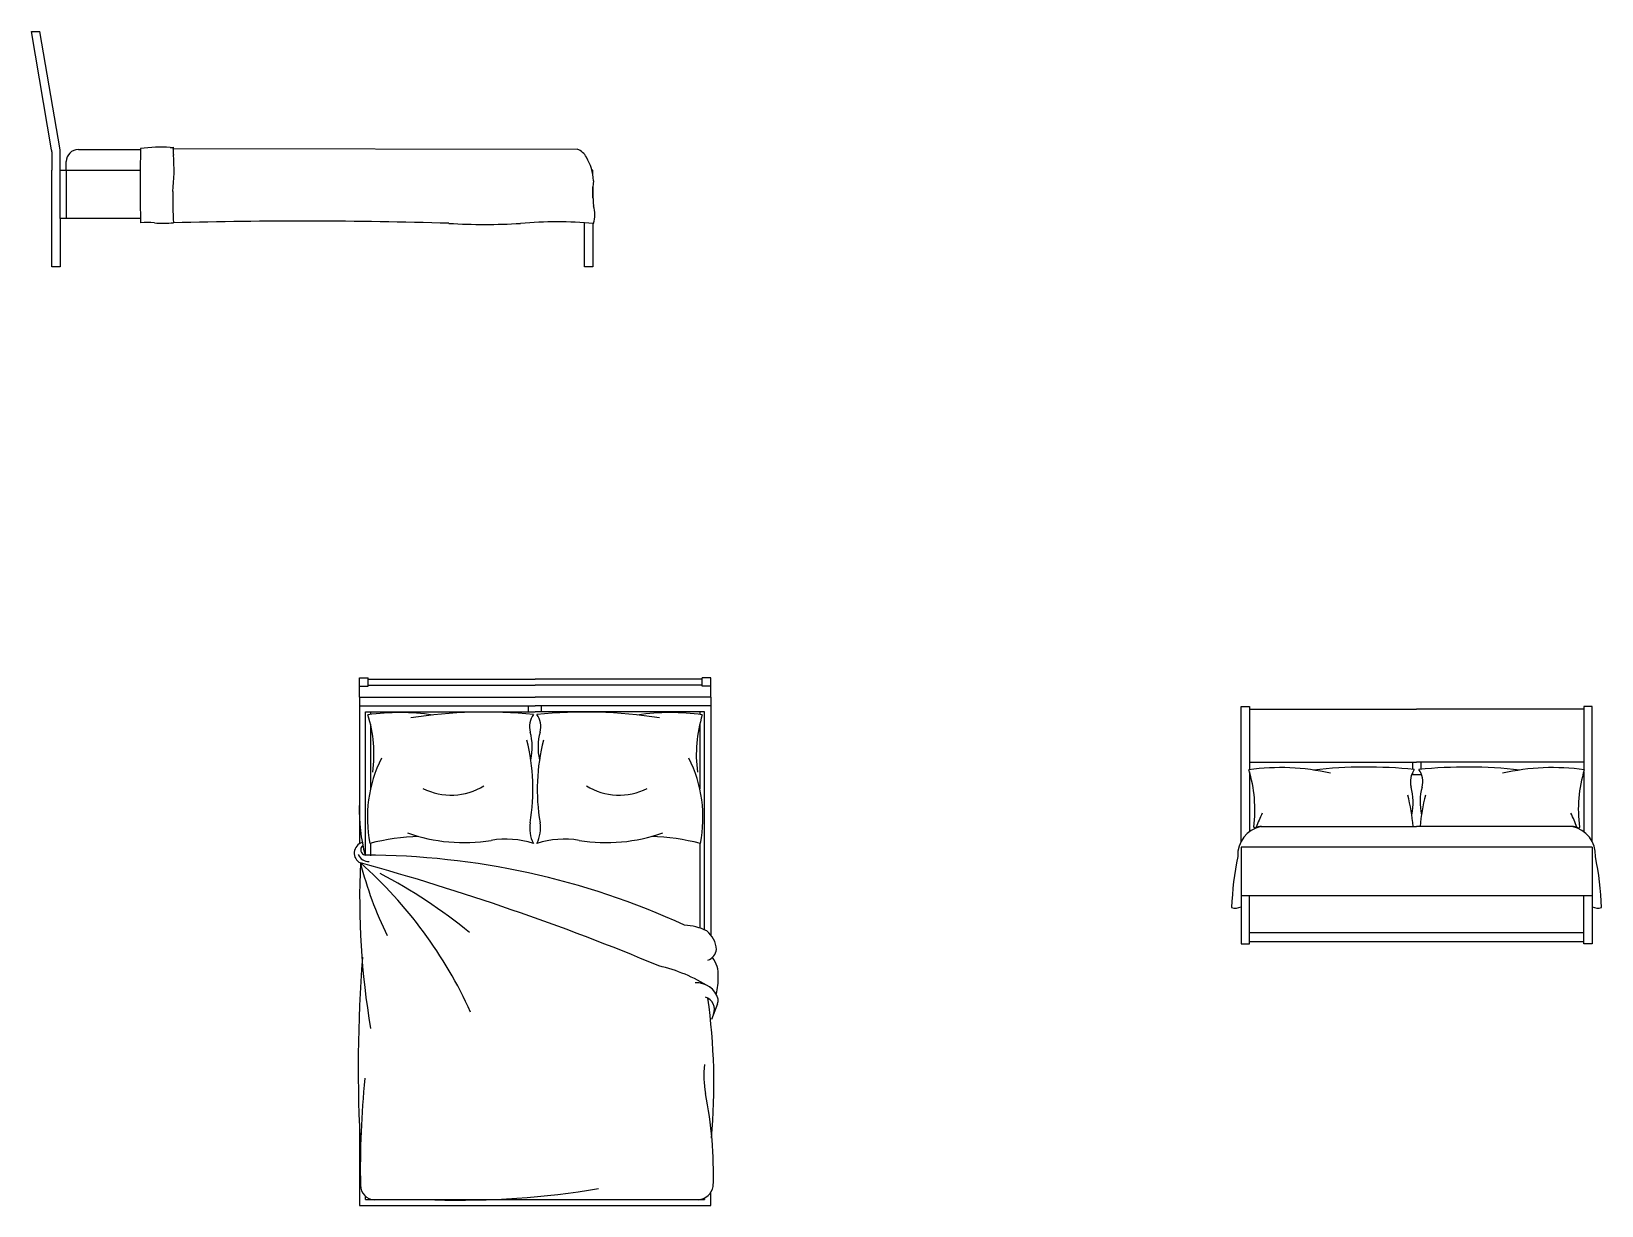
# Model space of a CAD drawing. Header units: millimetres. Extents: x 933 to 3262, y 580 to 1336.
# Drawn here: x 933 to 1582, y 580 to 1066 of the extents above; entities that cross this region are included whole.
import ezdxf

# ---------------------------------------------------------------- set-up
doc = ezdxf.new("R2010")
doc.units = ezdxf.units.MM
doc.layers.add('A-FURN', color=8, linetype='Continuous')

msp = doc.modelspace()

# ---------------------------------------------------------------- linework, layer by layer
at = {"layer": 'A-FURN'}
for p, q in [((941.47, 1016.66), (933.13, 1065.53)), ((933.13, 1065.53), (936.63, 1065.53)), ((944.97, 1016.66), (936.63, 1065.53)), ((941.54, 1015.82), (941.54, 1008.24)), ((945.04, 1008.24), (945.04, 1015.82)), ((947.54, 1008.24), (947.54, 1011.74)), ((952.54, 1016.74), (978.23, 1016.74)), ((991.85, 1017.18), (1158.56, 1016.88)), ((941.54, 968.24), (941.54, 1008.24)), ((945.04, 1008.24), (947.54, 1008.24)), ((945.04, 988.24), (945.04, 1008.24)), ((947.54, 1008.24), (947.54, 988.24)), ((947.54, 1008.24), (978.04, 1008.24)), ((947.04, 988.24), (945.04, 988.24)), ((945.04, 988.24), (945.04, 968.24)), ((947.54, 988.24), (947.04, 988.24)), ((978.19, 988.24), (947.54, 988.24)), ((945.04, 968.24), (941.54, 968.24)), ((1068.66, 790.48), (1068.66, 798.48)), ((1068.66, 798.48), (1072.16, 798.48)), ((1072.16, 794.98), (1072.16, 798.48)), ((1072.16, 797.98), (1141.16, 797.98)), ((1210.16, 797.98), (1141.16, 797.98)), ((1213.66, 798.48), (1210.16, 798.48)), ((1210.16, 794.98), (1210.16, 798.48)), ((1213.66, 790.48), (1213.66, 798.48)), ((1068.66, 794.98), (1072.16, 794.98)), ((1072.16, 795.48), (1141.16, 795.48)), ((1210.16, 795.48), (1141.16, 795.48)), ((1213.66, 794.98), (1210.16, 794.98)), ((1068.66, 790.48), (1068.66, 729.96)), ((1068.66, 790.48), (1141.16, 790.48)), ((1068.66, 786.98), (1141.16, 786.98)), ((1138.46, 784.48), (1138.46, 786.98)), ((1213.66, 790.48), (1141.16, 790.48)), ((1213.66, 786.98), (1141.16, 786.98)), ((1143.86, 784.48), (1143.86, 786.98)), ((1213.66, 790.48), (1213.66, 692.36)), ((1432.69, 786.59), (1436.19, 786.59)), ((1432.69, 730.77), (1432.69, 786.59)), ((1436.19, 786.59), (1436.19, 760.53)), ((1436.19, 785.59), (1505.19, 785.59)), ((1574.19, 785.59), (1505.19, 785.59)), ((1577.69, 786.59), (1574.19, 786.59)), ((1574.19, 786.59), (1574.19, 760.53)), ((1577.69, 730.77), (1577.69, 786.59)), ((1071.16, 725.21), (1071.16, 784.48)), ((1071.16, 784.48), (1141.16, 784.48)), ((1073.16, 784.48), (1073.16, 783.35)), ((1073.16, 779.36), (1073.16, 752.61)), ((1211.16, 784.48), (1141.16, 784.48)), ((1209.16, 784.48), (1209.16, 783.35)), ((1209.16, 779.36), (1209.16, 752.61)), ((1211.16, 694.36), (1211.16, 784.48)), ((1436.19, 763.59), (1505.19, 763.59)), ((1436.19, 759.6), (1436.19, 734.91)), ((1503.44, 763.59), (1503.44, 760.7)), ((1503.44, 759.27), (1503.44, 758.59)), ((1574.19, 763.59), (1505.19, 763.59)), ((1506.94, 763.59), (1506.94, 760.7)), ((1506.94, 759.27), (1506.94, 758.59)), ((1574.19, 759.6), (1574.19, 734.91)), ((1436.19, 758.59), (1436.47, 758.59)), ((1503.15, 758.59), (1507.22, 758.59)), ((1573.9, 758.59), (1574.19, 758.59)), ((1437.92, 736.82), (1438.34, 736.2)), ((1440.88, 737.09), (1505.19, 737.09)), ((1569.49, 737.09), (1505.19, 737.09)), ((1572.45, 736.82), (1572.03, 736.2)), ((1073.16, 730.14), (1073.16, 724.97)), ((1209.16, 730.14), (1209.16, 695.1)), ((1432.69, 728.59), (1432.69, 708.59)), ((1577.69, 728.59), (1432.69, 728.59)), ((1577.69, 728.59), (1577.69, 708.59)), ((1432.69, 708.59), (1577.69, 708.59)), ((1432.69, 708.59), (1432.69, 688.59)), ((1436.19, 688.59), (1436.19, 708.59)), ((1574.19, 688.59), (1574.19, 708.59)), ((1577.69, 708.59), (1577.69, 688.59)), ((1432.69, 688.59), (1436.19, 688.59)), ((1574.19, 693.09), (1436.19, 693.09)), ((1436.19, 689.59), (1574.19, 689.59)), ((1577.69, 688.59), (1574.19, 688.59)), ((1216.45, 663.87), (1214.06, 657.39)), ((1068.66, 611.12), (1068.66, 580.46)), ((1071.16, 582.96), (1071.16, 584.25)), ((1213.66, 580.46), (1213.66, 585.81)), ((1068.66, 580.46), (1213.66, 580.46)), ((1071.16, 582.96), (1211.16, 582.96)), ((1073.16, 583.12), (1073.16, 582.96)), ((1211.16, 583.5), (1211.16, 582.96))]:
    msp.add_line(p, q, dxfattribs=at)
for points in [[(1165.04, 1005.87), (1165.04, 1008.24), (1164.57, 1008.24)], [(1165.04, 996.58), (1165.04, 1001.37)], [(1165.04, 986.23), (1165.04, 968.24), (1161.54, 968.24), (1161.54, 986.49)]]:
    msp.add_lwpolyline(points, dxfattribs=at)
for centre, radius, start, end in [((936.54, 1015.82), 5, 0, 9.6824), ((940.04, 1015.82), 5, 0, 9.6824), ((952.54, 1011.74), 5, 90, 180), ((1452.49, 1001.8), 474.5, 178.14683, 181.85317), ((986.71, 954.89), 62.82, 86.59411, 97.74698), ((990.94, 1020.25), 2.69, 259.4196, 288.87894), ((911.58, 1008.59), 80.47, 353.44806, 4.19606), ((999.25, 1016.15), 7.6, 174.01977, 193.04806), ((990.85, 1017.46), 0.989, 328.11211, 14.099), ((1156.13, 1010.37), 6.95, 26.95186, 69.56003), ((1145.34, 1003.17), 19.89, 1.92341, 31.34695), ((1132.26, 996.29), 140.77, 178.73226, 184.00827), ((1217.04, 998.97), 52.05, 174.63418, 186.13357), ((1154.2, 989.82), 11.65, 341.97336, 17.9661), ((980.95, 953.4), 33.16, 84.82055, 94.67108), ((987.67, 1053.2), 66.88, 266.79978, 273.56694), ((1045.01, -992.5), 1979.67, 88.24733, 91.53933), ((1120.52, 1225.89), 240.12, 266.42946, 273.49587), ((1150.16, 805.41), 181.44, 85.21967, 94.74377), ((1085.14, 690.77), 93.35, 81.56214, 98.01463), ((1019.15, 766.81), 55.45, 352.46108, 17.19907), ((1120.73, 585.63), 198.69, 84.30946, 98.94135), ((1147.41, 778.35), 8.58, 144.37876, 195.19877), ((1161.59, 585.63), 198.69, 81.05865, 95.69054), ((1134.92, 778.35), 8.58, 344.80123, 35.62124), ((1197.19, 690.77), 93.35, 81.98537, 98.43786), ((1263.17, 766.81), 55.45, 162.80093, 187.53892), ((1057.84, 752.44), 82.44, 350.37112, 14.25995), ((1116.22, 769.87), 23.74, 347.31196, 15.19877), ((1224.48, 752.44), 82.44, 165.74005, 189.62888), ((1166.1, 769.87), 23.74, 164.80123, 192.68804), ((1126.43, 740.77), 54.56, 153.33187, 191.28912), ((1155.9, 740.77), 54.56, 348.71088, 26.66813), ((1448.93, 668.05), 93.35, 77.15173, 98.01463), ((1382.95, 744.1), 55.45, 352.46108, 17.19907), ((1484.53, 562.92), 198.69, 84.30946, 96.32712), ((1511.2, 755.63), 8.58, 144.37876, 195.19877), ((1525.84, 562.92), 198.69, 83.67288, 95.69054), ((1499.17, 755.63), 8.58, 344.80123, 35.62124), ((1561.44, 668.05), 93.35, 81.98537, 102.84827), ((1627.43, 744.1), 55.45, 162.80093, 187.53892), ((1106.43, 776.18), 26.14, 243.70245, 301.27025), ((1175.89, 776.18), 26.14, 238.72975, 296.29755), ((1480.02, 747.16), 23.74, 347.31196, 15.19877), ((1530.36, 747.16), 23.74, 164.80123, 192.68804), ((1144.11, 744.19), 75.59, 178.78024, 194.52183), ((1421.64, 729.72), 82.44, 5.12793, 14.25995), ((1588.73, 729.72), 82.44, 165.74005, 174.87207), ((1490.22, 718.05), 54.56, 153.33187, 159.97857), ((1520.15, 718.05), 54.56, 20.02143, 26.66813), ((1096.18, 637.47), 95.5, 91.79615, 104.10085), ((1111.69, 800.59), 70.16, 250.6572, 279.25007), ((1152.73, 736.34), 13.8, 170.37112, 206.96494), ((1129.6, 736.34), 13.8, 333.03506, 9.62888), ((1170.63, 800.59), 70.16, 260.74993, 289.3428), ((1186.14, 637.47), 95.5, 75.89915, 88.20385), ((1443.58, 725.12), 12.27, 102.70166, 182.23015), ((1441.19, 732.09), 5, 90, 124.6293), ((1569.19, 732.09), 5, 55.3707, 90), ((1566.8, 725.12), 12.27, 357.76985, 77.29834), ((1070.99, 726.09), 4.52, 106.30048, 243.93818), ((1071.41, 727.46), 2.28, 129.39578, 258.1256), ((1129.08, 694.39), 37.46, 72.35976, 99.39259), ((1153.24, 694.39), 37.46, 80.60741, 107.64024), ((1072.31, 727.17), 4.52, 202.60519, 274.49888), ((1395.85, 707.73), 327.16, 177.49407, 189.50941), ((947.07, 584.43), 183.86, 24.38327, 48.45325), ((793.84, -275.22), 1034.52, 67.34673, 74.57423), ((1216.11, 759.22), 151.73, 194.18939, 206.30958), ((1070.48, 407.99), 317.24, 65.34046, 89.91813), ((1559.3, 698.54), 130.61, 168.47242, 177.78382), ((1451.07, 698.54), 130.61, 2.21618, 11.52758), ((969.56, 514.51), 229.88, 51.03759, 62.08563), ((1430.32, 708.84), 5.47, 253.6165, 295.56965), ((1580.05, 708.84), 5.47, 244.43035, 286.3835), ((1201.26, 670.73), 25.62, 65.03386, 86.464), ((1205.06, 685.41), 11.06, 4.6849, 50.59841), ((1676.27, 637.39), 608.18, 175.6972, 183.22298), ((1210.62, 687.02), 5.5, 290.20518, 352.66126), ((1205.05, 675.77), 11.77, 356.60169, 37.7302), ((1176.62, 612.36), 68.93, 58.01123, 76.86513), ((1193.02, 674.31), 23.79, 344.2384, 1.84941), ((1207.88, 663.22), 9.27, 15.90198, 93.83976), ((1210.66, 666.65), 4.85, 50.12146, 59.2976), ((1209.75, 661.47), 5.46, 339.7541, 70.67242), ((953.61, 630.36), 261.38, 355.17528, 7.87647), ((1211.33, 665.76), 5.46, 339.7541, 360), ((1211.33, 665.76), 5.46, 339.7541, 360), ((1247.22, 633.96), 36.4, 172.47467, 191.34253), ((1465.61, 595.12), 396.64, 174.51411, 180.93), ((1047.78, 593.96), 167.01, 358.06689, 11.34253), ((1075, 588.84), 5.97, 179.81317, 267.9636), ((1109.97, 930.94), 348.23, 268.3066, 279.48315), ((1208.08, 589.58), 6.73, 274.42809, 349.25745)]:
    msp.add_arc(centre, radius, start, end, dxfattribs=at)

doc.saveas('drawing.dxf')
